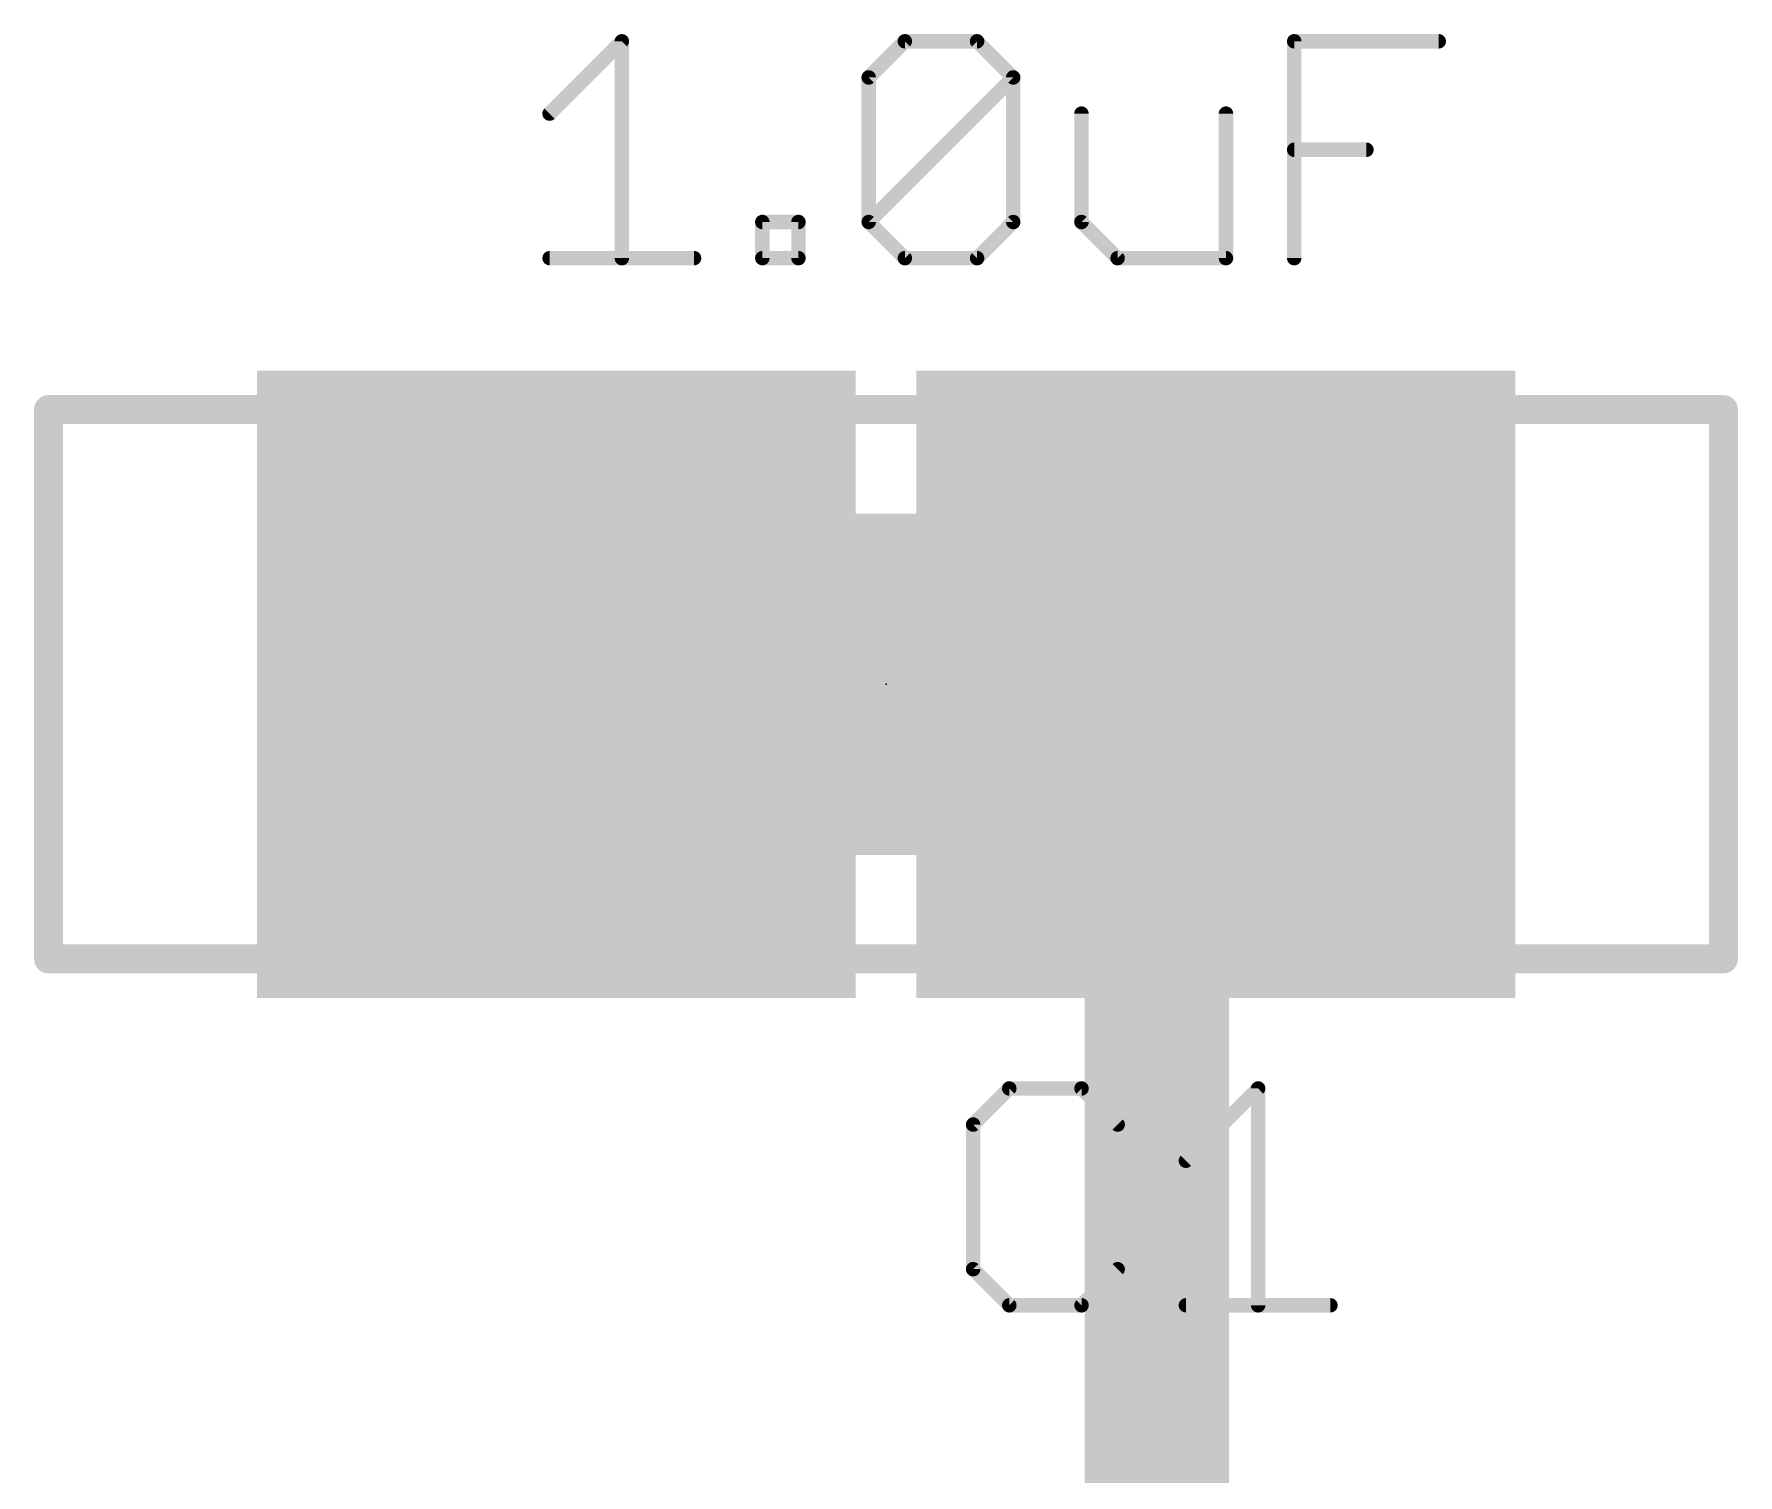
# Model space of a CAD drawing. Extents: x -33 to 74, y -15 to 28.
# Drawn here: x 11.36 to 14.357, y 13.215 to 15.748 of the extents above; entities that cross this region are included whole.
import ezdxf

# ---------------------------------------------------------------- set-up
doc = ezdxf.new("R2010")
doc.units = 0
for name, color, linetype in [('1', 12, 'CONTINUOUS'), ('21', 41, 'CONTINUOUS'), ('23', 53, 'CONTINUOUS'), ('25', 253, 'CONTINUOUS'), ('27', 253, 'CONTINUOUS'), ('29', 40, 'CONTINUOUS'), ('31', 253, 'CONTINUOUS'), ('35', 253, 'CONTINUOUS'), ('39', 12, 'CONTINUOUS'), ('51', 53, 'CONTINUOUS')]:
    doc.layers.add(name, color=color, linetype=linetype)

# ---------------------------------------------------------------- blocks, each defined once
blk = doc.blocks.new('RECT')
blk.add_solid([(-0.5, -0.5), (0.5, -0.5), (-0.5, 0.5), (0.5, 0.5)])

msp = doc.modelspace()

# ---------------------------------------------------------------- linework, layer by layer
at = {"layer": '1', "const_width": 0.254}
for points in [[(13.335, 14.5013), (13.4388, 14.605)], [(13.335, 12.827), (13.335, 14.5013)]]:
    msp.add_lwpolyline(points, dxfattribs=at)
at = {"layer": '1', "const_width": 0.127}
for points in [[(13.4837, 14.5601, 1), (13.3938, 14.6499)], [(13.3985, 14.5013, 1), (13.2715, 14.5013)], [(13.2901, 14.5462, 1), (13.3799, 14.4563)]]:
    msp.add_lwpolyline(points, format="xyb", dxfattribs=at)
at = {"layer": '21', "const_width": 0.4064}
msp.add_lwpolyline([(12.8588, 14.5745), (12.8588, 14.6355)], dxfattribs=at)
at = {"layer": '21', "const_width": 0.2032}
for points in [[(12.9604, 14.6355, 1), (12.7572, 14.6355)], [(12.7572, 14.5745, 1), (12.9604, 14.5745)]]:
    msp.add_lwpolyline(points, format="xyb", dxfattribs=at)
at = {"layer": '23'}
msp.add_point((12.8588, 14.605), dxfattribs=at)
at = {"layer": '25', "const_width": 0.0254}
for points in [[(13.0756, 13.8941), (13.012, 13.8306)], [(13.2027, 13.8941), (13.0756, 13.8941)], [(13.2663, 13.8306), (13.2027, 13.8941)], [(13.3862, 13.767), (13.5133, 13.8941)], [(13.5133, 13.8941), (13.5133, 13.5128)], [(13.012, 13.8306), (13.012, 13.5764)], [(13.012, 13.5764), (13.0756, 13.5128)], [(13.2027, 13.5128), (13.2663, 13.5764)], [(13.0756, 13.5128), (13.2027, 13.5128)], [(13.3862, 13.5128), (13.6405, 13.5128)]]:
    msp.add_lwpolyline(points, dxfattribs=at)
at = {"layer": '25', "const_width": 0.0127}
for points in [[(13.0756, 13.9005, 1), (13.0756, 13.8878)], [(13.0801, 13.8896, 1), (13.0711, 13.8986)], [(13.2072, 13.8986, 1), (13.1982, 13.8896)], [(13.2027, 13.8878, 1), (13.2027, 13.9005)], [(13.5197, 13.8941, 1), (13.507, 13.8941)], [(13.5178, 13.8896, 1), (13.5089, 13.8986)], [(13.0184, 13.8306, 1), (13.0057, 13.8306)], [(13.0075, 13.8351, 1), (13.0165, 13.8261)], [(13.2618, 13.8261, 1), (13.2707, 13.8351)], [(13.3818, 13.7715, 1), (13.3907, 13.7625)], [(13.0165, 13.5808, 1), (13.0075, 13.5719)], [(13.0057, 13.5764, 1), (13.0184, 13.5764)], [(13.2707, 13.5719, 1), (13.2618, 13.5808)], [(13.0756, 13.5191, 1), (13.0756, 13.5065)], [(13.0711, 13.5083, 1), (13.0801, 13.5173)], [(13.1982, 13.5173, 1), (13.2072, 13.5083)], [(13.2027, 13.5065, 1), (13.2027, 13.5191)], [(13.3862, 13.5191, 1), (13.3862, 13.5065)], [(13.507, 13.5128, 1), (13.5197, 13.5128)], [(13.6405, 13.5065, 1), (13.6405, 13.5191)]]:
    msp.add_lwpolyline(points, format="xyb", dxfattribs=at)
at = {"layer": '27', "const_width": 0.0254}
for points in [[(12.267, 15.6085), (12.3941, 15.7356)], [(12.3941, 15.7356), (12.3941, 15.3543)], [(12.8283, 15.6721), (12.8919, 15.7356)], [(12.8919, 15.7356), (13.019, 15.7356)], [(13.019, 15.7356), (13.0825, 15.6721)], [(13.5767, 15.3543), (13.5767, 15.7356)], [(13.5767, 15.7356), (13.831, 15.7356)], [(12.8283, 15.4179), (12.8283, 15.6721)], [(12.8283, 15.4179), (13.0825, 15.6721)], [(13.0825, 15.6721), (13.0825, 15.4179)], [(13.2025, 15.6085), (13.2025, 15.4179)], [(13.4567, 15.3543), (13.4567, 15.6085)], [(13.5767, 15.545), (13.7038, 15.545)], [(12.6412, 15.3543), (12.6412, 15.4179)], [(12.6412, 15.4179), (12.7048, 15.4179)], [(12.7048, 15.4179), (12.7048, 15.3543)], [(12.8919, 15.3543), (12.8283, 15.4179)], [(13.0825, 15.4179), (13.019, 15.3543)], [(13.2025, 15.4179), (13.2661, 15.3543)], [(12.267, 15.3543), (12.5212, 15.3543)], [(12.7048, 15.3543), (12.6412, 15.3543)], [(13.019, 15.3543), (12.8919, 15.3543)], [(13.2661, 15.3543), (13.4567, 15.3543)]]:
    msp.add_lwpolyline(points, dxfattribs=at)
at = {"layer": '27', "const_width": 0.0127}
for points in [[(12.4005, 15.7356, 1), (12.3878, 15.7356)], [(12.3986, 15.7311, 1), (12.3896, 15.7401)], [(12.8919, 15.742, 1), (12.8919, 15.7293)], [(12.8964, 15.7311, 1), (12.8874, 15.7401)], [(13.0235, 15.7401, 1), (13.0145, 15.7311)], [(13.019, 15.7293, 1), (13.019, 15.742)], [(13.5767, 15.742, 1), (13.5767, 15.7293)], [(13.5831, 15.7356, 1), (13.5704, 15.7356)], [(13.831, 15.7293, 1), (13.831, 15.742)], [(12.8347, 15.6721, 1), (12.822, 15.6721)], [(12.8238, 15.6766, 1), (12.8328, 15.6676)], [(13.0889, 15.6721, 1), (13.0762, 15.6721)], [(13.087, 15.6676, 1), (13.0781, 15.6766)], [(13.0781, 15.6676, 1), (13.087, 15.6766)], [(12.2625, 15.613, 1), (12.2715, 15.604)], [(13.2089, 15.6085, 1), (13.1962, 15.6085)], [(13.4631, 15.6085, 1), (13.4504, 15.6085)], [(13.5767, 15.5513, 1), (13.5767, 15.5386)], [(13.7038, 15.5386, 1), (13.7038, 15.5513)], [(12.6476, 15.4179, 1), (12.6349, 15.4179)], [(12.6412, 15.4242, 1), (12.6412, 15.4115)], [(12.7111, 15.4179, 1), (12.6984, 15.4179)], [(12.7048, 15.4115, 1), (12.7048, 15.4242)], [(12.8328, 15.4223, 1), (12.8238, 15.4134)], [(12.8238, 15.4223, 1), (12.8328, 15.4134)], [(12.822, 15.4179, 1), (12.8347, 15.4179)], [(13.0762, 15.4179, 1), (13.0889, 15.4179)], [(13.087, 15.4134, 1), (13.0781, 15.4223)], [(13.207, 15.4223, 1), (13.198, 15.4134)], [(13.1962, 15.4179, 1), (13.2089, 15.4179)], [(12.267, 15.3606, 1), (12.267, 15.348)], [(12.3878, 15.3543, 1), (12.4005, 15.3543)], [(12.5212, 15.348, 1), (12.5212, 15.3606)], [(12.6349, 15.3543, 1), (12.6476, 15.3543)], [(12.6412, 15.3606, 1), (12.6412, 15.348)], [(12.6984, 15.3543, 1), (12.7111, 15.3543)], [(12.7048, 15.348, 1), (12.7048, 15.3606)], [(12.8919, 15.3606, 1), (12.8919, 15.348)], [(12.8874, 15.3498, 1), (12.8964, 15.3588)], [(13.0145, 15.3588, 1), (13.0235, 15.3498)], [(13.019, 15.348, 1), (13.019, 15.3606)], [(13.2661, 15.3606, 1), (13.2661, 15.348)], [(13.2616, 15.3498, 1), (13.2706, 15.3588)], [(13.4504, 15.3543, 1), (13.4631, 15.3543)], [(13.4567, 15.348, 1), (13.4567, 15.3606)], [(13.5704, 15.3543, 1), (13.5831, 15.3543)]]:
    msp.add_lwpolyline(points, format="xyb", dxfattribs=at)
at = {"layer": '39', "const_width": 0.0254}
for points in [[(11.3985, 15.088, 1), (11.373, 15.088)], [(11.3857, 15.1007, 1), (11.3857, 15.0753)], [(14.3445, 15.088, 1), (14.3191, 15.088)], [(14.3318, 15.0753, 1), (14.3318, 15.1007)], [(11.3857, 14.1347, 1), (11.3857, 14.1093)], [(14.3318, 14.1093, 1), (14.3318, 14.1347)], [(11.373, 14.122, 1), (11.3985, 14.122)], [(14.3191, 14.122, 1), (14.3445, 14.122)]]:
    msp.add_lwpolyline(points, format="xyb", dxfattribs=at)
at = {"layer": '39', "const_width": 0.0508}
for points in [[(11.3857, 14.122), (11.3857, 15.088)], [(11.3857, 15.088), (14.3318, 15.088)], [(14.3318, 15.088), (14.3318, 14.122)], [(14.3318, 14.122), (11.3857, 14.122)]]:
    msp.add_lwpolyline(points, dxfattribs=at)
at = {"layer": '51', "const_width": 0.1524}
for points in [[(12.6138, 14.829), (13.1037, 14.829)], [(13.1037, 14.381), (12.6138, 14.381)]]:
    msp.add_lwpolyline(points, dxfattribs=at)
at = {"layer": '51', "const_width": 0.0762}
for points in [[(12.6138, 14.8671, 1), (12.6138, 14.7909)], [(13.1037, 14.7909, 1), (13.1037, 14.8671)], [(12.6138, 14.4191, 1), (12.6138, 14.3429)], [(13.1037, 14.3429, 1), (13.1037, 14.4191)]]:
    msp.add_lwpolyline(points, format="xyb", dxfattribs=at)

# ---------------------------------------------------------------- block references
at = {"layer": '1', "xscale": 0.85, "yscale": 0.9, "rotation": 180}
for p in [(12.2788, 14.605), (13.4388, 14.605)]:
    msp.add_blockref('RECT', p, dxfattribs=at)
at = {"layer": '29', "xscale": 1.0532, "yscale": 1.1032, "rotation": 180}
for p in [(12.2788, 14.605), (13.4388, 14.605)]:
    msp.add_blockref('RECT', p, dxfattribs=at)
at = {"layer": '31', "xscale": 0.85, "yscale": 0.9, "rotation": 180}
for p in [(12.2788, 14.605), (13.4388, 14.605)]:
    msp.add_blockref('RECT', p, dxfattribs=at)
at = {"layer": '35', "xscale": 0.3998, "yscale": 0.6, "rotation": 180}
msp.add_blockref('RECT', (12.8588, 14.605), dxfattribs=at)
at = {"layer": '51', "xscale": 0.3, "yscale": 0.5999, "rotation": 180}
for p in [(12.45, 14.6099), (13.2628, 14.6099)]:
    msp.add_blockref('RECT', p, dxfattribs=at)

doc.saveas('drawing.dxf')
